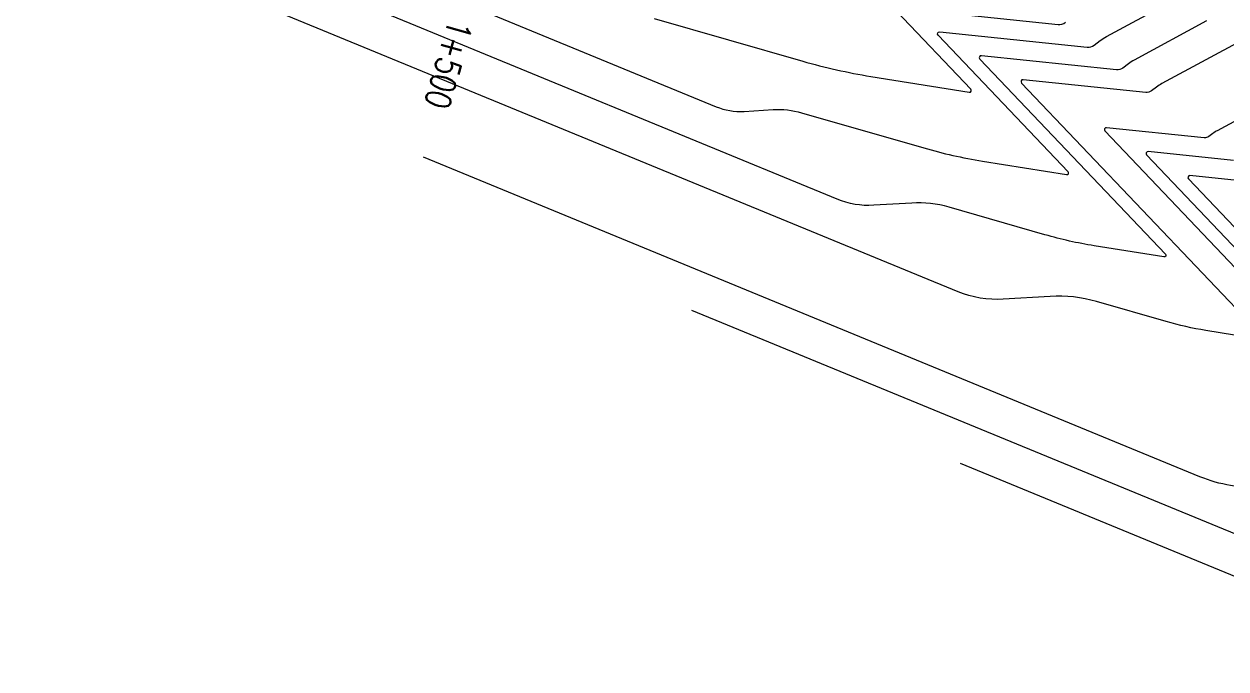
# Model space of a CAD drawing. Extents: x 337736 to 342002, y 3067251 to 3069533.
# Drawn here: x 339072 to 339217.7, y 3068227.8 to 3068306.1 of the extents above; entities that cross this region are included whole.
import ezdxf
from ezdxf.enums import TextEntityAlignment as Align

# ---------------------------------------------------------------- set-up
doc = ezdxf.new("R2010")
doc.units = 0
doc.header["$MEASUREMENT"] = 0
doc.layers.add('Contour', color=4, linetype='Continuous', lineweight=0)
doc.layers.add('Match Chainage', color=7, linetype='Continuous')
doc.styles.get("Standard").update_dxf_attribs({"font": 'simplex.shx'})

msp = doc.modelspace()

# ---------------------------------------------------------------- linework, layer by layer
at = {"layer": 'Contour'}
for points, elevation in [([(339215.328, 3068306.4307), (339206.5644, 3068301.6902, 0.03664), (339205.8519, 3068301.2345), (339205.1729, 3068300.7264, -0.18862), (339204.4116, 3068300.5161), (339188.0506, 3068302.2132, 0.69681), (339187.8532, 3068301.8118), (339210.3395, 3068278.1615, -0.7178800000000001), (339210.1526, 3068277.8068), (339201.7081, 3068279.1654, -0.03034), (339195.747, 3068280.4996), (339184.1256, 3068283.8521, 0.08559), (339179.6024, 3068284.3521), (339174.9929, 3068284.0722, -0.11333), (339170.5533, 3068284.8116), (339022.8578, 3068345.6501)], 1438), ([(339033.6764840436, 3068346.376331031), (339155.8953, 3068296.0321, 0.11333), (339159.2874, 3068295.4671), (339162.8092, 3068295.681, -0.08559), (339166.2651, 3068295.299), (339181.0705, 3068291.0279, 0.03034), (339188.1776, 3068289.4373), (339198.3643, 3068287.7984, 0.7178800000000001), (339198.5513, 3068288.1531), (339182.7998, 3068304.7199, -0.69681), (339182.9972, 3068305.1213), (339200.8694, 3068303.2675, 0.18862), (339201.6983, 3068303.4964), (339202.4377, 3068304.0496, -0.03664), (339203.2134, 3068304.5459), (339210.6214, 3068308.553, 0.427)], 1437), ([(339221.9408, 3068267.8152), (339215.2387, 3068268.8935, -0.03034), (339210.4234, 3068269.9712), (339201.986, 3068272.4052, 0.08559), (339196.3955, 3068273.0232), (339190.6984, 3068272.6772, -0.11333), (339185.2112, 3068273.5912), (339055.3871, 3068327.0681)], 1439), ([(339148.4047, 3068306.7459), (339166.394, 3068301.5563, 0.03034), (339174.6471, 3068299.7092), (339186.5761, 3068297.7899, 0.7178800000000001), (339186.763, 3068298.1447), (339177.7464, 3068307.628, -0.69681)], 1436), ([(339177.9438, 3068308.0294), (339197.3271, 3068306.0188, 0.18862), (339198.2237, 3068306.2665)], 1436), ([(339220.0347, 3068304.3083), (339209.9153, 3068298.8345, 0.03664), (339209.2661, 3068298.4193), (339208.6475, 3068297.9564, -0.18862), (339207.9539, 3068297.7648), (339193.104, 3068299.3051, 0.69681), (339192.9066, 3068298.9037), (339222.1278, 3068268.1699, -0.7178800000000001)], 1439), ([(339229.448, 3068300.0636), (339216.6171, 3068293.1232, 0.03664), (339216.0946, 3068292.7889), (339215.5967, 3068292.4163, -0.18862), (339215.0384, 3068292.2621), (339203.2108, 3068293.4889, 0.69681), (339203.0134, 3068293.0875), (339245.7043, 3068248.1867, -0.7178800000000001)], 1441), ([(339218.5806, 3068289.5108), (339208.2641, 3068290.5808, 0.69681), (339208.0668, 3068290.1795), (339257.4926, 3068238.1952, -0.7178800000000001)], 1442), ([(339222.1094, 3068249.8873, -0.11333), (339214.527, 3068251.1502), (339120.4457, 3068289.9041)], 1441), ([(339222.1229, 3068286.7594), (339213.3175, 3068287.6728, 0.69681), (339213.1202, 3068287.2714), (339269.6309, 3068227.8354, -0.7178800000000001)], 1443)]:
    msp.add_lwpolyline(points, format="xyb", dxfattribs=dict(at, elevation=elevation))
for points, elevation in [([(339229.6635, 3068239.7326), (339152.975, 3068271.322)], 1442), ([(339244.8252, 3068228.3046), (339185.5043, 3068252.74)], 1443)]:
    msp.add_lwpolyline(points, dxfattribs=dict(at, elevation=elevation))

# ---------------------------------------------------------------- texts
at = {"layer": 'Match Chainage', "width": 0.8}
msp.add_text('1+500', height=3, rotation=254.054604096149, dxfattribs=at).set_placement((339124.971720784, 3068306.39967844), align=Align.MIDDLE_LEFT)

doc.saveas('drawing.dxf')
